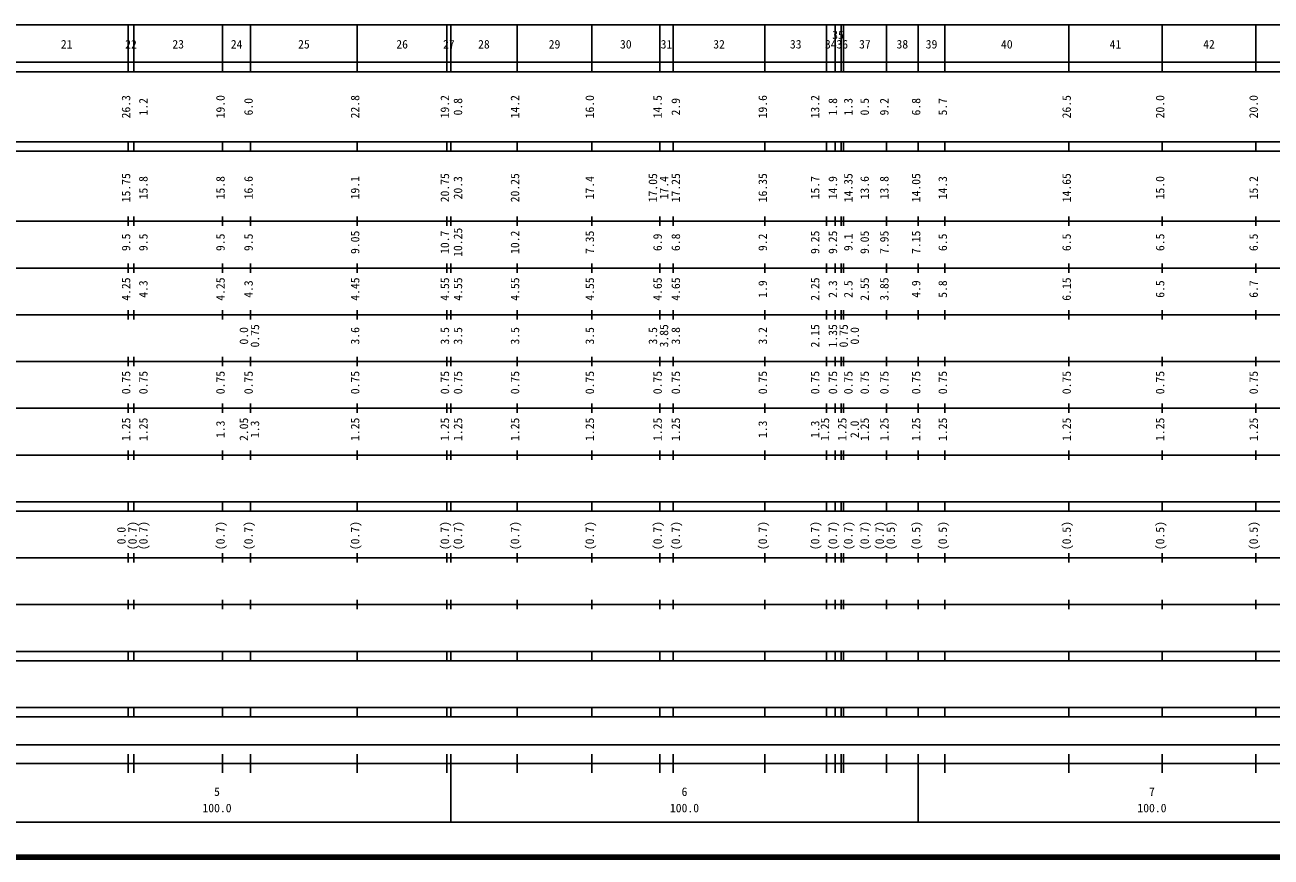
# Model space of a CAD drawing. Units: millimetres on the paper, enlarged 1000 times. Extents: x 40000 to 680000, y 20000 to 380000.
# Drawn here: x 276912 to 543482, y 20000 to 198000 of the extents above; entities that cross this region are included whole.
import ezdxf
from ezdxf.enums import TextEntityAlignment as Align

# ---------------------------------------------------------------- set-up
doc = ezdxf.new("R2010")
doc.units = ezdxf.units.MM
doc.header["$LTSCALE"] = 1000
doc.layers.add('M-TTL', color=2, linetype='Continuous', lineweight=140)
doc.layers.add('M-TTL-BAND', color=7, linetype='Continuous', lineweight=25)
doc.styles.add('ＭＳ ゴシック', font='')
doc.styles.get('ＭＳ ゴシック').set_extended_font_data('MS Gothic')

msp = doc.modelspace()

# ---------------------------------------------------------------- linework, layer by layer
at = {"layer": 'M-TTL'}
msp.add_line((40000, 20000), (680000, 20000), dxfattribs=at)
at = {"layer": 'M-TTL-BAND'}
for p, q in [((68000, 198000), (579000, 198000)), ((299000, 188000), (299000, 198000)), ((300200, 188000), (300200, 198000)), ((319200, 188000), (319200, 198000)), ((325200, 188000), (325200, 198000)), ((348000, 188000), (348000, 198000)), ((367200, 188000), (367200, 198000)), ((368000, 188000), (368000, 198000)), ((382200, 188000), (382200, 198000)), ((398200, 188000), (398200, 198000)), ((412700, 188000), (412700, 198000)), ((415600, 188000), (415600, 198000)), ((435200, 188000), (435200, 198000)), ((448400, 188000), (448400, 198000)), ((450200, 188000), (450200, 198000)), ((451500, 188000), (451500, 198000)), ((452000, 188000), (452000, 198000)), ((461200, 188000), (461200, 198000)), ((468000, 188000), (468000, 198000)), ((473700, 188000), (473700, 198000)), ((500200, 188000), (500200, 198000)), ((520200, 188000), (520200, 198000)), ((540200, 188000), (540200, 198000)), ((40000, 190000), (579000, 190000)), ((40000, 188000), (579000, 188000)), ((40000, 173000), (579000, 173000)), ((40000, 171000), (579000, 171000)), ((299000, 171000), (299000, 173000)), ((300200, 171000), (300200, 173000)), ((319200, 171000), (319200, 173000)), ((325200, 171000), (325200, 173000)), ((348000, 171000), (348000, 173000)), ((367200, 171000), (367200, 173000)), ((368000, 171000), (368000, 173000)), ((382200, 171000), (382200, 173000)), ((398200, 171000), (398200, 173000)), ((412700, 171000), (412700, 173000)), ((415600, 171000), (415600, 173000)), ((435200, 171000), (435200, 173000)), ((448400, 171000), (448400, 173000)), ((450200, 171000), (450200, 173000)), ((451500, 171000), (451500, 173000)), ((452000, 171000), (452000, 173000)), ((461200, 171000), (461200, 173000)), ((468000, 171000), (468000, 173000)), ((473700, 171000), (473700, 173000)), ((500200, 171000), (500200, 173000)), ((520200, 171000), (520200, 173000)), ((540200, 171000), (540200, 173000)), ((40000, 156000), (579000, 156000)), ((299000, 155000), (299000, 157000)), ((300200, 155000), (300200, 157000)), ((319200, 155000), (319200, 157000)), ((325200, 155000), (325200, 157000)), ((348000, 155000), (348000, 157000)), ((367200, 155000), (367200, 157000)), ((368000, 155000), (368000, 157000)), ((382200, 155000), (382200, 157000)), ((398200, 155000), (398200, 157000)), ((412700, 155000), (412700, 157000)), ((415600, 155000), (415600, 157000)), ((435200, 155000), (435200, 157000)), ((448400, 155000), (448400, 157000)), ((450200, 155000), (450200, 157000)), ((451500, 155000), (451500, 157000)), ((452000, 155000), (452000, 157000)), ((461200, 155000), (461200, 157000)), ((468000, 155000), (468000, 157000)), ((473700, 155000), (473700, 157000)), ((500200, 155000), (500200, 157000)), ((520200, 155000), (520200, 157000)), ((540200, 155000), (540200, 157000)), ((299000, 145000), (299000, 147000)), ((300200, 145000), (300200, 147000)), ((319200, 145000), (319200, 147000)), ((325200, 145000), (325200, 147000)), ((348000, 145000), (348000, 147000)), ((367200, 145000), (367200, 147000)), ((368000, 145000), (368000, 147000)), ((382200, 145000), (382200, 147000)), ((398200, 145000), (398200, 147000)), ((412700, 145000), (412700, 147000)), ((415600, 145000), (415600, 147000)), ((435200, 145000), (435200, 147000)), ((448400, 145000), (448400, 147000)), ((450200, 145000), (450200, 147000)), ((451500, 145000), (451500, 147000)), ((452000, 145000), (452000, 147000)), ((461200, 145000), (461200, 147000)), ((468000, 145000), (468000, 147000)), ((473700, 145000), (473700, 147000)), ((500200, 145000), (500200, 147000)), ((520200, 145000), (520200, 147000)), ((540200, 145000), (540200, 147000)), ((46000, 146000), (579000, 146000)), ((52000, 136000), (579000, 136000)), ((299000, 135000), (299000, 137000)), ((300200, 135000), (300200, 137000)), ((319200, 135000), (319200, 137000)), ((325200, 135000), (325200, 137000)), ((348000, 135000), (348000, 137000)), ((367200, 135000), (367200, 137000)), ((368000, 135000), (368000, 137000)), ((382200, 135000), (382200, 137000)), ((398200, 135000), (398200, 137000)), ((412700, 135000), (412700, 137000)), ((415600, 135000), (415600, 137000)), ((435200, 135000), (435200, 137000)), ((448400, 135000), (448400, 137000)), ((450200, 135000), (450200, 137000)), ((451500, 135000), (451500, 137000)), ((452000, 135000), (452000, 137000)), ((461200, 135000), (461200, 137000)), ((468000, 135000), (468000, 137000)), ((473700, 135000), (473700, 137000)), ((500200, 135000), (500200, 137000)), ((520200, 135000), (520200, 137000)), ((540200, 135000), (540200, 137000)), ((46000, 126000), (579000, 126000)), ((299000, 125000), (299000, 127000)), ((300200, 125000), (300200, 127000)), ((319200, 125000), (319200, 127000)), ((325200, 125000), (325200, 127000)), ((348000, 125000), (348000, 127000)), ((367200, 125000), (367200, 127000)), ((368000, 125000), (368000, 127000)), ((382200, 125000), (382200, 127000)), ((398200, 125000), (398200, 127000)), ((412700, 125000), (412700, 127000)), ((415600, 125000), (415600, 127000)), ((435200, 125000), (435200, 127000)), ((448400, 125000), (448400, 127000)), ((450200, 125000), (450200, 127000)), ((451500, 125000), (451500, 127000)), ((452000, 125000), (452000, 127000)), ((461200, 125000), (461200, 127000)), ((468000, 125000), (468000, 127000)), ((473700, 125000), (473700, 127000)), ((500200, 125000), (500200, 127000)), ((520200, 125000), (520200, 127000)), ((540200, 125000), (540200, 127000)), ((52000, 116000), (579000, 116000)), ((299000, 115000), (299000, 117000)), ((300200, 115000), (300200, 117000)), ((319200, 115000), (319200, 117000)), ((325200, 115000), (325200, 117000)), ((348000, 115000), (348000, 117000)), ((367200, 115000), (367200, 117000)), ((368000, 115000), (368000, 117000)), ((382200, 115000), (382200, 117000)), ((398200, 115000), (398200, 117000)), ((412700, 115000), (412700, 117000)), ((415600, 115000), (415600, 117000)), ((435200, 115000), (435200, 117000)), ((448400, 115000), (448400, 117000)), ((450200, 115000), (450200, 117000)), ((451500, 115000), (451500, 117000)), ((452000, 115000), (452000, 117000)), ((461200, 115000), (461200, 117000)), ((468000, 115000), (468000, 117000)), ((473700, 115000), (473700, 117000)), ((500200, 115000), (500200, 117000)), ((520200, 115000), (520200, 117000)), ((540200, 115000), (540200, 117000)), ((299000, 105000), (299000, 107000)), ((300200, 105000), (300200, 107000)), ((319200, 105000), (319200, 107000)), ((325200, 105000), (325200, 107000)), ((348000, 105000), (348000, 107000)), ((367200, 105000), (367200, 107000)), ((368000, 105000), (368000, 107000)), ((382200, 105000), (382200, 107000)), ((398200, 105000), (398200, 107000)), ((412700, 105000), (412700, 107000)), ((415600, 105000), (415600, 107000)), ((435200, 105000), (435200, 107000)), ((448400, 105000), (448400, 107000)), ((450200, 105000), (450200, 107000)), ((451500, 105000), (451500, 107000)), ((452000, 105000), (452000, 107000)), ((461200, 105000), (461200, 107000)), ((468000, 105000), (468000, 107000)), ((473700, 105000), (473700, 107000)), ((500200, 105000), (500200, 107000)), ((520200, 105000), (520200, 107000)), ((540200, 105000), (540200, 107000)), ((46000, 106000), (579000, 106000)), ((40000, 96000), (579000, 96000)), ((299000, 94000), (299000, 96000)), ((300200, 94000), (300200, 96000)), ((319200, 94000), (319200, 96000)), ((325200, 94000), (325200, 96000)), ((348000, 94000), (348000, 96000)), ((367200, 94000), (367200, 96000)), ((368000, 94000), (368000, 96000)), ((382200, 94000), (382200, 96000)), ((398200, 94000), (398200, 96000)), ((412700, 94000), (412700, 96000)), ((415600, 94000), (415600, 96000)), ((435200, 94000), (435200, 96000)), ((448400, 94000), (448400, 96000)), ((450200, 94000), (450200, 96000)), ((451500, 94000), (451500, 96000)), ((452000, 94000), (452000, 96000)), ((461200, 94000), (461200, 96000)), ((468000, 94000), (468000, 96000)), ((473700, 94000), (473700, 96000)), ((500200, 94000), (500200, 96000)), ((520200, 94000), (520200, 96000)), ((540200, 94000), (540200, 96000)), ((40000, 94000), (579000, 94000)), ((49000, 84000), (579000, 84000)), ((299000, 83000), (299000, 85000)), ((300200, 83000), (300200, 85000)), ((319200, 83000), (319200, 85000)), ((325200, 83000), (325200, 85000)), ((348000, 83000), (348000, 85000)), ((367200, 83000), (367200, 85000)), ((368000, 83000), (368000, 85000)), ((382200, 83000), (382200, 85000)), ((398200, 83000), (398200, 85000)), ((412700, 83000), (412700, 85000)), ((415600, 83000), (415600, 85000)), ((435200, 83000), (435200, 85000)), ((448400, 83000), (448400, 85000)), ((450200, 83000), (450200, 85000)), ((451500, 83000), (451500, 85000)), ((452000, 83000), (452000, 85000)), ((461200, 83000), (461200, 85000)), ((468000, 83000), (468000, 85000)), ((473700, 83000), (473700, 85000)), ((500200, 83000), (500200, 85000)), ((520200, 83000), (520200, 85000)), ((540200, 83000), (540200, 85000)), ((299000, 73000), (299000, 75000)), ((300200, 73000), (300200, 75000)), ((319200, 73000), (319200, 75000)), ((325200, 73000), (325200, 75000)), ((348000, 73000), (348000, 75000)), ((367200, 73000), (367200, 75000)), ((368000, 73000), (368000, 75000)), ((382200, 73000), (382200, 75000)), ((398200, 73000), (398200, 75000)), ((412700, 73000), (412700, 75000)), ((415600, 73000), (415600, 75000)), ((435200, 73000), (435200, 75000)), ((448400, 73000), (448400, 75000)), ((450200, 73000), (450200, 75000)), ((451500, 73000), (451500, 75000)), ((452000, 73000), (452000, 75000)), ((461200, 73000), (461200, 75000)), ((468000, 73000), (468000, 75000)), ((473700, 73000), (473700, 75000)), ((500200, 73000), (500200, 75000)), ((520200, 73000), (520200, 75000)), ((540200, 73000), (540200, 75000)), ((40000, 74000), (579000, 74000)), ((40000, 64000), (579000, 64000)), ((299000, 62000), (299000, 64000)), ((300200, 62000), (300200, 64000)), ((319200, 62000), (319200, 64000)), ((325200, 62000), (325200, 64000)), ((348000, 62000), (348000, 64000)), ((367200, 62000), (367200, 64000)), ((368000, 62000), (368000, 64000)), ((382200, 62000), (382200, 64000)), ((398200, 62000), (398200, 64000)), ((412700, 62000), (412700, 64000)), ((415600, 62000), (415600, 64000)), ((435200, 62000), (435200, 64000)), ((448400, 62000), (448400, 64000)), ((450200, 62000), (450200, 64000)), ((451500, 62000), (451500, 64000)), ((452000, 62000), (452000, 64000)), ((461200, 62000), (461200, 64000)), ((468000, 62000), (468000, 64000)), ((473700, 62000), (473700, 64000)), ((500200, 62000), (500200, 64000)), ((520200, 62000), (520200, 64000)), ((540200, 62000), (540200, 64000)), ((40000, 62000), (579000, 62000)), ((40000, 52000), (579000, 52000)), ((299000, 50000), (299000, 52000)), ((300200, 50000), (300200, 52000)), ((319200, 50000), (319200, 52000)), ((325200, 50000), (325200, 52000)), ((348000, 50000), (348000, 52000)), ((367200, 50000), (367200, 52000)), ((368000, 50000), (368000, 52000)), ((382200, 50000), (382200, 52000)), ((398200, 50000), (398200, 52000)), ((412700, 50000), (412700, 52000)), ((415600, 50000), (415600, 52000)), ((435200, 50000), (435200, 52000)), ((448400, 50000), (448400, 52000)), ((450200, 50000), (450200, 52000)), ((451500, 50000), (451500, 52000)), ((452000, 50000), (452000, 52000)), ((461200, 50000), (461200, 52000)), ((468000, 50000), (468000, 52000)), ((473700, 50000), (473700, 52000)), ((500200, 50000), (500200, 52000)), ((520200, 50000), (520200, 52000)), ((540200, 50000), (540200, 52000)), ((40000, 50000), (579000, 50000)), ((71000, 44000), (565000, 44000)), ((40000, 40000), (579000, 40000)), ((299000, 38000), (299000, 42000)), ((300200, 38000), (300200, 42000)), ((319200, 38000), (319200, 42000)), ((325200, 38000), (325200, 42000)), ((348000, 38000), (348000, 42000)), ((367200, 38000), (367200, 42000)), ((368000, 27500), (368000, 42000)), ((382200, 38000), (382200, 42000)), ((398200, 38000), (398200, 42000)), ((412700, 38000), (412700, 42000)), ((415600, 38000), (415600, 42000)), ((435200, 38000), (435200, 42000)), ((448400, 38000), (448400, 42000)), ((450200, 38000), (450200, 42000)), ((451500, 38000), (451500, 42000)), ((452000, 38000), (452000, 42000)), ((461200, 38000), (461200, 42000)), ((468000, 27500), (468000, 42000)), ((473700, 38000), (473700, 42000)), ((500200, 38000), (500200, 42000)), ((520200, 38000), (520200, 42000)), ((540200, 38000), (540200, 42000)), ((68000, 27500), (579000, 27500))]:
    msp.add_line(p, q, dxfattribs=at)

# ---------------------------------------------------------------- texts
at = {"layer": 'M-TTL-BAND', "style": 'ＭＳ ゴシック'}
for s, p in [('21', (285850, 192405)), ('22', (299600, 192405)), ('23', (309700, 192405)), ('24', (322200, 192405)), ('25', (336600, 192405)), ('26', (357600, 192405)), ('27', (367600, 192405)), ('28', (375100, 192405)), ('29', (390200, 192405)), ('30', (405450, 192405)), ('31', (414150, 192405)), ('32', (425400, 192405)), ('33', (441800, 192405)), ('34', (449300, 192405)), ('35', (450850, 194405)), ('36', (451750, 192405)), ('37', (456600, 192405)), ('38', (464600, 192405)), ('39', (470850, 192405)), ('40', (486950, 192405)), ('41', (510200, 192405)), ('42', (530200, 192405)), ('5', (318000, 32523)), ('6', (418000, 32523)), ('7', (518000, 32523)), ('100.0', (318000, 29033)), ('100.0', (418000, 29033)), ('100.0', (518000, 29033))]:
    msp.add_text(s, height=1833, dxfattribs=at).set_placement(p, align=Align.BOTTOM_CENTER)
for s, p in [('26.3', (300000, 180500)), ('1.2', (303700, 180500)), ('19.0', (320200, 180500)), ('6.0', (326200, 180500)), ('22.8', (349000, 180500)), ('19.2', (368200, 180500)), ('0.8', (371000, 180500)), ('14.2', (383200, 180500)), ('16.0', (399200, 180500)), ('14.5', (413700, 180500)), ('2.9', (417600, 180500)), ('19.6', (436200, 180500)), ('13.2', (447400, 180500)), ('1.8', (451200, 180500)), ('1.3', (454500, 180500)), ('0.5', (458000, 180500)), ('9.2', (462200, 180500)), ('6.8', (469000, 180500)), ('5.7', (474700, 180500)), ('26.5', (501200, 180500)), ('20.0', (521200, 180500)), ('20.0', (541200, 180500)), ('15.75', (300000, 163174)), ('15.8', (303700, 163174)), ('15.8', (320200, 163174)), ('16.6', (326200, 163174)), ('19.1', (349000, 163174)), ('20.75', (368200, 163174)), ('20.3', (371000, 163174)), ('20.25', (383200, 163174)), ('17.4', (399200, 163174)), ('17.05', (412700, 163174)), ('17.4', (415070, 163174)), ('17.25', (417600, 163174)), ('16.35', (436200, 163174)), ('15.7', (447400, 163174)), ('14.9', (451200, 163174)), ('14.35', (454500, 163174)), ('13.6', (458000, 163174)), ('13.8', (462200, 163174)), ('14.05', (469000, 163174)), ('14.3', (474700, 163174)), ('14.65', (501200, 163174)), ('15.0', (521200, 163174)), ('15.2', (541200, 163174)), ('9.5', (300000, 151500)), ('9.5', (303700, 151500)), ('9.5', (320200, 151500)), ('9.5', (326200, 151500)), ('9.05', (349000, 151500)), ('10.7', (368200, 151500)), ('10.25', (371000, 151500)), ('10.2', (383200, 151500)), ('7.35', (399200, 151500)), ('6.9', (413700, 151500)), ('6.8', (417600, 151500)), ('9.2', (436200, 151500)), ('9.25', (447400, 151500)), ('9.25', (451200, 151500)), ('9.1', (454500, 151500)), ('9.05', (458000, 151500)), ('7.95', (462200, 151500)), ('7.15', (469000, 151500)), ('6.5', (474700, 151500)), ('6.5', (501200, 151500)), ('6.5', (521200, 151500)), ('6.5', (541200, 151500)), ('4.25', (300000, 141500)), ('4.3', (303700, 141500)), ('4.25', (320200, 141500)), ('4.3', (326200, 141500)), ('4.45', (349000, 141500)), ('4.55', (368200, 141500)), ('4.55', (371000, 141500)), ('4.55', (383200, 141500)), ('4.55', (399200, 141500)), ('4.65', (413700, 141500)), ('4.65', (417600, 141500)), ('1.9', (436200, 141500)), ('2.25', (447400, 141500)), ('2.3', (451200, 141500)), ('2.5', (454500, 141500)), ('2.55', (458000, 141500)), ('3.85', (462200, 141500)), ('4.9', (469000, 141500)), ('5.8', (474700, 141500)), ('6.15', (501200, 141500)), ('6.5', (521200, 141500)), ('6.7', (541200, 141500)), ('0.75', (327570, 131500)), ('3.85', (415070, 131500)), ('2.15', (447400, 131500)), ('1.35', (451200, 131500)), ('0.75', (453500, 131500)), ('0.0', (325200, 131500)), ('3.6', (349000, 131500)), ('3.5', (368200, 131500)), ('3.5', (371000, 131500)), ('3.5', (383200, 131500)), ('3.5', (399200, 131500)), ('3.5', (412700, 131500)), ('3.8', (417600, 131500)), ('3.2', (436200, 131500)), ('0.0', (455870, 131500)), ('0.75', (300000, 121500)), ('0.75', (303700, 121500)), ('0.75', (320200, 121500)), ('0.75', (326200, 121500)), ('0.75', (349000, 121500)), ('0.75', (368200, 121500)), ('0.75', (371000, 121500)), ('0.75', (383200, 121500)), ('0.75', (399200, 121500)), ('0.75', (413700, 121500)), ('0.75', (417600, 121500)), ('0.75', (436200, 121500)), ('0.75', (447400, 121500)), ('0.75', (451200, 121500)), ('0.75', (454500, 121500)), ('0.75', (458000, 121500)), ('0.75', (462200, 121500)), ('0.75', (469000, 121500)), ('0.75', (474700, 121500)), ('0.75', (501200, 121500)), ('0.75', (521200, 121500)), ('0.75', (541200, 121500)), ('1.25', (300000, 111500)), ('1.25', (303700, 111500)), ('1.3', (320200, 111500)), ('2.05', (325200, 111500)), ('1.3', (327570, 111500)), ('1.25', (349000, 111500)), ('1.25', (368200, 111500)), ('1.25', (371000, 111500)), ('1.25', (383200, 111500)), ('1.25', (399200, 111500)), ('1.25', (413700, 111500)), ('1.25', (417600, 111500)), ('1.3', (436200, 111500)), ('1.3', (447400, 111500)), ('1.25', (449500, 111500)), ('1.25', (453200, 111500)), ('2.0', (455870, 111500)), ('1.25', (458000, 111500)), ('1.25', (462200, 111500)), ('1.25', (469000, 111500)), ('1.25', (474700, 111500)), ('1.25', (501200, 111500)), ('1.25', (521200, 111500)), ('1.25', (541200, 111500)), ('(0.7)', (301370, 88764)), ('(0.7)', (303700, 88764)), ('(0.7)', (320200, 88764)), ('(0.7)', (326200, 88764)), ('(0.7)', (349000, 88764)), ('(0.7)', (368200, 88764)), ('(0.7)', (371000, 88764)), ('(0.7)', (383200, 88764)), ('(0.7)', (399200, 88764)), ('(0.7)', (413700, 88764)), ('(0.7)', (417600, 88764)), ('(0.7)', (436200, 88764)), ('(0.7)', (447400, 88764)), ('(0.7)', (451200, 88764)), ('(0.7)', (454500, 88764)), ('(0.7)', (458000, 88764)), ('(0.7)', (461200, 88764)), ('(0.5)', (463570, 88764)), ('(0.5)', (469000, 88764)), ('(0.5)', (474700, 88764)), ('(0.5)', (501200, 88764)), ('(0.5)', (521200, 88764)), ('(0.5)', (541200, 88764)), ('0.0', (299000, 88764))]:
    msp.add_text(s, height=1833, rotation=90, dxfattribs=at).set_placement(p, align=Align.BOTTOM_CENTER)

doc.saveas('drawing.dxf')
